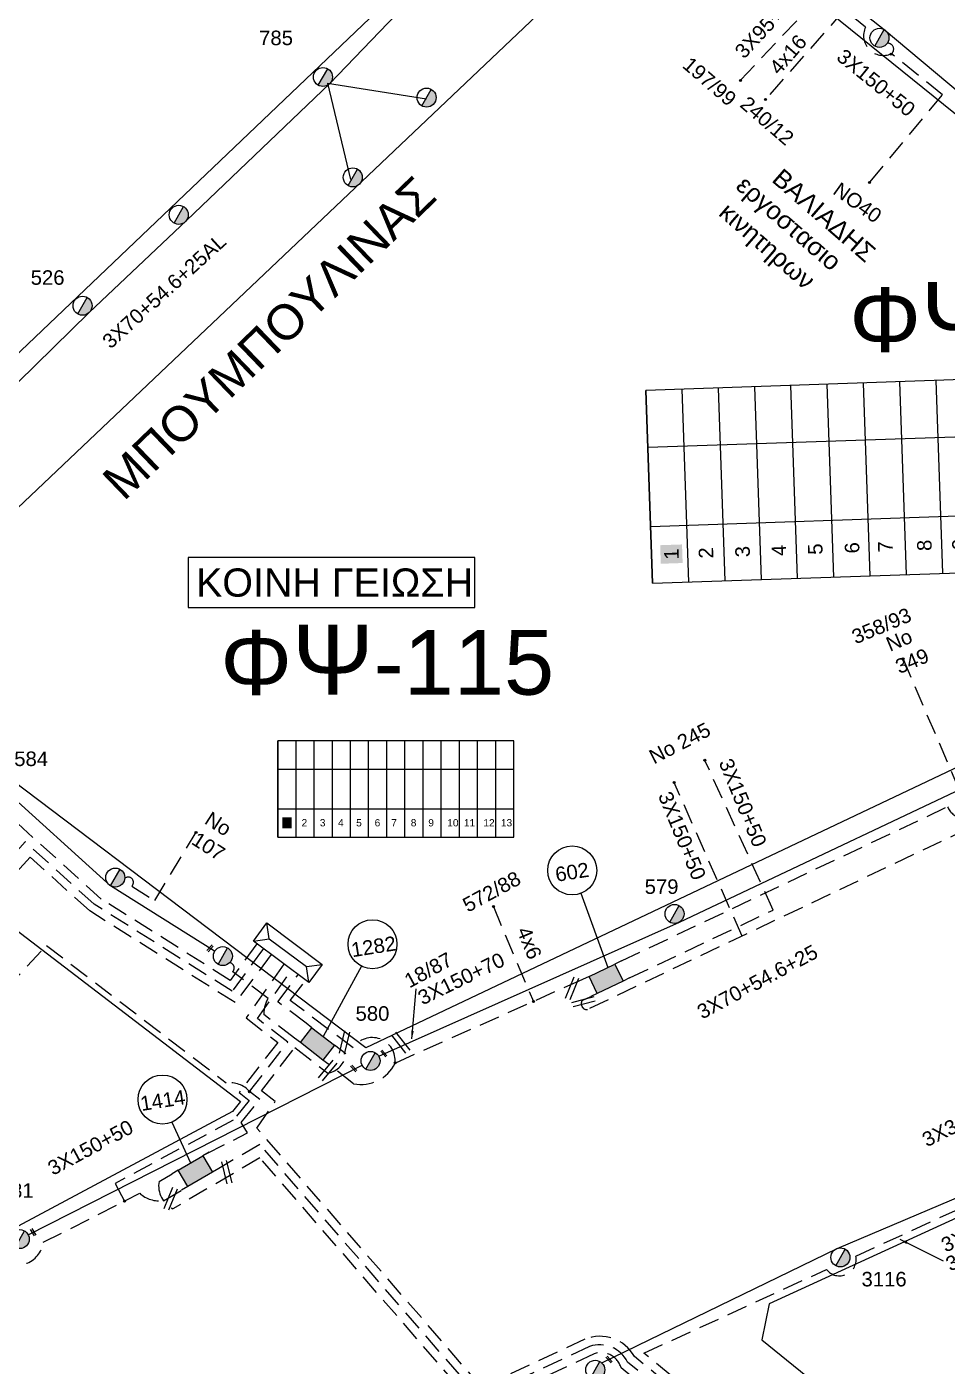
# Model space of a CAD drawing. Header units: millimetres. Extents: x 1421 to 13344, y 800 to 1949.
# Drawn here: x 11545.6 to 11659.7, y 988.6 to 1154.6 of the extents above; entities that cross this region are included whole.
import ezdxf
from ezdxf.enums import TextEntityAlignment as Align

# ---------------------------------------------------------------- set-up
doc = ezdxf.new("R2010")
doc.units = ezdxf.units.MM
doc.linetypes.add('DASHED', pattern=[19.05, 12.7, -6.35])
for name, color, linetype in [('Link Box 4 Διευθύνσεων', 7, 'Continuous'), ('Άγνωστα', 7, 'Continuous'), ('Ασφαλειοκιβώτια Χ.Τ 9 αναχωρήσεων', 7, 'Continuous'), ('Γυμνά εναέρια ΧΤ και ΦΟΠ (3Φ)   4x50+16AL', 7, 'Continuous'), ('Επιγραφές - Σχήματα', 7, 'Continuous'), ('Καλωδια Χ.Τ 3x95+35', 7, 'DASHED'), ('Καλώδια ΧΤ   3x150+50CU', 7, 'DASHED'), ('Καλώδια ΧΤ   3x150+70AL', 7, 'DASHED'), ('Καλώδια ΧΤ   3x150AL+50CU', 7, 'DASHED'), ('Μηχανική τομή', 7, 'Continuous'), ('Στύλος ΦΜ', 7, 'Continuous'), ('Στύλος ΦΜ @ 1', 7, 'Continuous'), ('Συνδέσεις', 7, 'Continuous'), ('Συνεστραμμένα ΧΤ   3x70+54.6+25 AL', 7, 'SYN_LINE'), ('Τομή', 7, 'Continuous'), ('Υποσταθμός πόλεως', 7, 'Continuous'), ('Υπόβαθρο ΔΕΗ', 7, 'Continuous'), ('Υπόγεια καλώδια Παροχών ΧΤ   4x16AL', 7, 'DASHED'), ('Υπόγεια καλώδια Παροχών ΧΤ   4x6', 7, 'DASHED')]:
    doc.layers.add(name, color=color, linetype=linetype)
doc.styles.add('arial', font='ARIAL.TTF')
doc.styles.get("Standard").update_dxf_attribs({"font": 'ARIAL.TTF'})
doc.linetypes.add('SYN_LINE', pattern='A,0.5,-0.0001,["/\\/\\/\\/",Standard,S=0.1,R=0,X=0,Y=-0.05],-0.25', length=0.7501)
doc.dimstyles.new('ISO-25', dxfattribs={"dimtxt": 2.5, "dimasz": 2.5, "dimexe": 1.25, "dimexo": 0.625, "dimtad": 1, "dimtxsty": 'Standard', "dimcen": 2.5, "dimadec": 0, "dimazin": 0, "dimtfac": 1, "dimtmove": 0, "dimatfit": 3, "dimfxl": 1, "dimarcsym": 0})

# ---------------------------------------------------------------- blocks, each defined once
blk = doc.blocks.new('LINK BOX 4 ΑΝΑΧΩΡΗΣΕΩΝ')
at = {"layer": 'Link Box 4 Διευθύνσεων', "ltscale": 40}
blk.add_hatch(color=256, dxfattribs=at).paths.add_polyline_path([(-3.54, 0), (-3.54, -4.67), (3.54, -4.67), (3.54, 0)])
for p, q in [((-3.54, 0), (-5.33, 0)), ((5.33, 0), (3.54, 0)), ((-3.54, -4.67), (-5.33, -4.67)), ((5.33, -4.67), (3.54, -4.67))]:
    blk.add_line(p, q, dxfattribs=at)
blk.add_lwpolyline([(-3.54, -4.67), (-3.54, 0), (3.54, 0), (3.54, -4.67)], close=True, dxfattribs=at)
blk = doc.blocks.new('ΑΣΦΑΛΕΙΟΚΙΒΩΤΙΟ ΥΠΟΣΤΑΘΜΟΥ 9 ΑΝΑΧΩΡΗΣΕΩΝ')
at = {"layer": 'Ασφαλειοκιβώτια Χ.Τ 9 αναχωρήσεων', "ltscale": 40}
for p, q in [((-23.8, 40.36), (24.02, 40.36)), ((-9.72, 40.36), (-9.72, -40.64)), ((9.94, 40.36), (9.94, -40.64)), ((-23.8, 31.36), (24.02, 31.36)), ((-23.8, 22.36), (24.02, 22.36)), ((-23.8, 13.36), (24.02, 13.36)), ((-23.8, 4.36), (24.02, 4.36)), ((-23.8, -4.64), (24.02, -4.64)), ((-23.8, -13.64), (24.02, -13.64)), ((-23.8, -22.64), (24.02, -22.64)), ((-23.8, -31.64), (24.02, -31.64))]:
    blk.add_line(p, q, dxfattribs=at)
at = {"layer": 'Ασφαλειοκιβώτια Χ.Τ 9 αναχωρήσεων'}
blk.add_lwpolyline([(-23.8, -40.64), (24.02, -40.64), (24.02, 40.36), (-23.8, 40.36)], close=True, dxfattribs=at)
for s, p in [('1', (-18.12, 33.62)), ('2', (-18.12, 25.05)), ('3', (-18.12, 15.98)), ('4', (-18.12, 6.96)), ('5', (-18.12, -2.05)), ('6', (-18.12, -11.19)), ('7', (-18.12, -19.43)), ('8', (-18.12, -29.12)), ('9', (-18.12, -37.81))]:
    blk.add_text(s, height=3.6, dxfattribs=at).set_placement(p)
at = {"layer": 'Ασφαλειοκιβώτια Χ.Τ 9 αναχωρήσεων', "ltscale": 40}
for tag, height, p in [('ΟΝΟΜΑ', 5, (-0.16, 44.31)), ('ΚΕΙΜΕΝΟ 1', 2, (17.06, 35.59)), ('ΚΕΙΜΕΝΟ 2', 2, (17.06, 26.88)), ('ΚΕΙΜΕΝΟ 3', 2, (17.06, 17.69)), ('ΚΕΙΜΕΝΟ 4', 2, (17.06, 8.71)), ('ΚΕΙΜΕΝΟ 5', 2, (17.06, -0.13)), ('ΚΕΙΜΕΝΟ 6', 2, (17.06, -9.05)), ('ΚΕΙΜΕΝΟ 7', 2, (17.06, -18.13)), ('ΚΕΙΜΕΝΟ 8', 2, (17.06, -26.85)), ('ΚΕΙΜΕΝΟ 9', 2, (17.06, -35.99)), ('ΣΧ', 2, (-0.1, -42.64))]:
    blk.add_attdef(tag, text='', height=height, dxfattribs=at).set_placement(p, align=Align.MIDDLE_CENTER)
blk = doc.blocks.new('ΥΠΑΡΧΩΝ ΤΣΙΜΕΝΤΕΝΙΟΣ ΣΤΥΛΟΣ')
at = {"layer": 'Στύλος ΦΜ'}
blk.add_hatch(color=7, dxfattribs=at).paths.add_polyline_path([(-1.29, -2.28, 0.574793), (2.62, 0, 0.268822), (1.3, 2.27)])
at = {"layer": 'Στύλος ΦΜ', "color": 7}
blk.add_line((-1.29, -2.28), (1.3, 2.27), dxfattribs=at)
blk.add_circle((0, 0), 2.62, dxfattribs=at)
at = {"layer": 'Στύλος ΦΜ', "flags": 4}
for tag, p in [('ΑΡΙΘΜΟΣ', (-4.68, 8.05)), ('ΤΥΠΟΣ', (-4.91, 3.03))]:
    blk.add_attdef(tag, p, '', height=4, dxfattribs=at)
blk = doc.blocks.new('ΥΠΟΣΤΑΘΜΟΣ ΠΟΛΕΩΣ')
at = {"layer": 'Υποσταθμός πόλεως', "linetype": 'Continuous', "ltscale": 40}
blk.add_lwpolyline([(-8.57, 2.82), (8.57, 2.82), (8.57, -2.82), (-8.57, -2.82)], close=True, dxfattribs=at)
for points in [[(-5.75, 0), (-8.57, 2.82)], [(5.75, 0), (8.57, 2.82)], [(-8.57, -2.82), (-5.75, 0)], [(-5.75, 0), (5.75, 0)], [(8.57, -2.82), (5.75, 0)]]:
    blk.add_lwpolyline(points, dxfattribs=at)
at = {"layer": 'Υποσταθμός πόλεως', "linetype": 'SYN_LINE', "ltscale": 40, "flags": 1}
for tag, p in [('ΜΕΤΑΣΧΗΜΑΤΙΣΜΟΣ', (10.6, 2.39)), ('ΙΣΧΥΣ', (10.58, -0.41)), ('ΑΡΙΘΜΟΣ', (10.7, -3.13))]:
    blk.add_attdef(tag, p, '', height=1.8, dxfattribs=at)
blk = doc.blocks.new('PINAKAKI13ORIZ')
at = {"layer": 'Ασφαλειοκιβώτια Χ.Τ 9 αναχωρήσεων', "ltscale": 40}
for p, q in [((1638.14, 65.2), (1638.14, 77.15)), ((1640.39, 65.2), (1640.39, 77.15)), ((1642.64, 65.2), (1642.64, 77.15)), ((1644.89, 65.2), (1644.89, 77.15)), ((1647.14, 65.2), (1647.14, 77.15)), ((1649.39, 65.2), (1649.39, 77.15)), ((1651.64, 65.2), (1651.64, 77.15)), ((1653.89, 65.2), (1653.89, 77.15)), ((1656.14, 65.2), (1656.14, 77.15)), ((1660.64, 65.2), (1660.64, 77.15)), ((1662.89, 65.2), (1662.89, 77.15)), ((1665.14, 65.2), (1665.14, 77.15)), ((1638.14, 73.63), (1658.39, 73.63)), ((1647.14, 73.62), (1667.39, 73.62)), ((1638.14, 68.72), (1658.39, 68.72)), ((1647.14, 68.7), (1667.39, 68.7))]:
    blk.add_line(p, q, dxfattribs=at)
at = {"layer": 'Ασφαλειοκιβώτια Χ.Τ 9 αναχωρήσεων'}
for points in [[(1649.39, 77.15), (1638.14, 77.15), (1638.14, 65.2), (1649.39, 65.2)], [(1658.39, 65.2), (1658.39, 77.15), (1649.39, 77.15)], [(1667.39, 65.2), (1667.39, 77.15), (1658.39, 77.15)], [(1649.39, 65.2), (1658.39, 65.2)], [(1658.39, 65.2), (1667.39, 65.2)]]:
    blk.add_lwpolyline(points, dxfattribs=at)
for s, p in [('1', (1638.93, 66.53)), ('2', (1641.07, 66.53)), ('3', (1643.34, 66.53)), ('4', (1645.59, 66.53)), ('5', (1647.84, 66.53)), ('6', (1650.13, 66.53)), ('7', (1652.19, 66.53)), ('8', (1654.61, 66.53)), ('9', (1656.78, 66.53)), ('10', (1659.13, 66.53)), ('11', (1661.19, 66.53)), ('12', (1663.61, 66.53)), ('13', (1665.78, 66.53))]:
    blk.add_text(s, height=0.9, dxfattribs=at).set_placement(p)
blk = doc.blocks.new('_ΣΥΝΔΕΣΗ')
at = {"layer": 'Συνδέσεις', "linetype": 'SYN_LINE', "ltscale": 40}
blk.add_hatch(color=256, dxfattribs=at).paths.add_polyline_path([(0.5, -0.01, 1), (-0.5, -0.01, 1)])
at = {"layer": 'Συνδέσεις'}
blk.add_circle((0, -0.01), 0.5, dxfattribs=at)
blk = doc.blocks.new('ΜΗΧΑΝΙΚΗ ΤΟΜΗ')
at = {"layer": 'Μηχανική τομή', "ltscale": 40}
for p, q in [((-1.89, 0.78), (1.89, 0.78)), ((1.89, 0), (-1.89, 0))]:
    blk.add_line(p, q, dxfattribs=at)
blk = doc.blocks.new('ΤΟΜΗ')
at = {"layer": 'Τομή', "ltscale": 40}
for p, q in [((-5.68, 0), (5.68, 0)), ((5.68, -2.33), (-5.68, -2.33))]:
    blk.add_line(p, q, dxfattribs=at)

msp = doc.modelspace()

# ---------------------------------------------------------------- hatches: boundary and pattern name
at = {"layer": 'Άγνωστα'}
for color in [5, 1, 27, 6, 2, 133, 85, 30]:
    msp.add_hatch(color=color, dxfattribs=at).paths.add_polyline_path([(11626.89393, 1088.10093), (11626.81468, 1090.40174), (11624.10524, 1090.30842), (11624.18448, 1088.00761)])
at = {"layer": 'Καλώδια ΧΤ   3x150AL+50CU', "linetype": 'DASHED', "ltscale": 0.2}
h = msp.add_hatch(color=1, dxfattribs=at)
h.dxf.hatch_style = 1
h.paths.add_polyline_path([(11577.28405, 1055.23609), (11578.43514, 1055.23609), (11578.43514, 1056.59161), (11577.28405, 1056.59161)])
h = msp.add_hatch(color=27, dxfattribs=at)
h.dxf.hatch_style = 1
h.paths.add_polyline_path([(11577.28405, 1055.23609), (11578.43514, 1055.23609), (11578.43514, 1056.59161), (11577.28405, 1056.59161)])
h = msp.add_hatch(color=30, dxfattribs=at)
h.dxf.hatch_style = 1
h.paths.add_polyline_path([(11577.28405, 1055.23609), (11578.43514, 1055.23609), (11578.43514, 1056.59161), (11577.28405, 1056.59161)])
h = msp.add_hatch(color=151, dxfattribs=at)
h.dxf.hatch_style = 1
h.paths.add_polyline_path([(11577.28405, 1055.23609), (11578.43514, 1055.23609), (11578.43514, 1056.59161), (11577.28405, 1056.59161)])
h = msp.add_hatch(color=133, dxfattribs=at)
h.dxf.hatch_style = 1
h.paths.add_polyline_path([(11577.28405, 1055.23609), (11578.43514, 1055.23609), (11578.43514, 1056.59161), (11577.28405, 1056.59161)])
h = msp.add_hatch(color=62, dxfattribs=at)
h.dxf.hatch_style = 1
h.paths.add_polyline_path([(11577.28405, 1055.23609), (11578.43514, 1055.23609), (11578.43514, 1056.59161), (11577.28405, 1056.59161)])
h = msp.add_hatch(color=6, dxfattribs=at)
h.dxf.hatch_style = 1
h.paths.add_polyline_path([(11577.28405, 1055.23609), (11578.43514, 1055.23609), (11578.43514, 1056.59161), (11577.28405, 1056.59161)])

# ---------------------------------------------------------------- linework, layer by layer
at = {"layer": 'Άγνωστα', "color": 30}
for points in [[(11582.8814, 1147.55733), (11585.72066, 1135.62257)], [(11582.8814, 1147.55733), (11595.1247, 1145.61477)]]:
    msp.add_lwpolyline(points, dxfattribs=at)
at = {"layer": 'Γυμνά εναέρια ΧΤ και ΦΟΠ (3Φ)   4x50+16AL', "color": 151, "linetype": 'Continuous', "ltscale": 0.2}
msp.add_lwpolyline([(11616.86082, 988.98133), (11646.0475, 1003.15693), (11678.56046, 1016.92884), (11712.5539, 1033.38489), (11739.94244, 1044.98844)], dxfattribs=at)
at = {"layer": 'Γυμνά εναέρια ΧΤ και ΦΟΠ (3Φ)   4x50+16AL', "color": 62, "linetype": 'Continuous', "ltscale": 0.2}
msp.add_lwpolyline([(11545.77884, 1004.8459), (11587.15905, 1025.86191)], dxfattribs=at)
at = {"layer": 'Επιγραφές - Σχήματα', "color": 190}
msp.add_lwpolyline([(11565.61813, 1082.60271), (11601.13039, 1082.60271), (11601.13039, 1088.77744), (11565.61813, 1088.77744)], close=True, dxfattribs=at)
at = {"layer": 'Καλωδια Χ.Τ 3x95+35', "color": 5, "linetype": 'DASHED', "ltscale": 0.2}
msp.add_lwpolyline([(11634.05769, 1147.92116), (11644.29543, 1158.76129)], dxfattribs=at)
at = {"layer": 'Καλώδια ΧΤ   3x150+50CU', "color": 133, "linetype": 'DASHED', "ltscale": 0.2}
msp.add_lwpolyline([(11650.31948, 953.96439), (11656.05169, 961.92153), (11645.5434, 969.49154), (11620.91457, 989.76097, 0.378678034), (11614.78247, 991.91403), (11601.99823, 985.95454), (11574.12971, 1018.07135), (11576.40364, 1021.37395), (11574.69774, 1022.69033), (11578.82967, 1028.0449), (11582.9164, 1024.89132, 0.348264906), (11585.13646, 1027.26989), (11584.44353, 1027.8046)], format="xyb", dxfattribs=at)
at = {"layer": 'Καλώδια ΧΤ   3x150+50CU', "color": 85, "linetype": 'DASHED', "ltscale": 0.2}
msp.add_lwpolyline([(11649.32485, 954.68975), (11654.42744, 961.77289), (11644.89004, 968.64348), (11620.06876, 989.0713, 0.005404072), (11620.06876, 989.0713, 0.374006017), (11615.35875, 991.01247), (11601.72258, 984.63959), (11574.46915, 1016.04754), (11569.3871, 1013.07957)], format="xyb", dxfattribs=at)
at = {"layer": 'Καλώδια ΧΤ   3x150+50CU', "color": 1, "linetype": 'DASHED', "ltscale": 0.2}
msp.add_lwpolyline([(11648.32814, 955.41661), (11652.83343, 961.59444), (11644.23668, 967.79542), (11619.26118, 988.35016, 0.432353796), (11615.93503, 990.11091), (11601.44382, 983.32822), (11574.50371, 1014.37509), (11563.71561, 1008.07475, -0.332248212), (11561.98644, 1011.46041), (11563.60885, 1012.40791)], format="xyb", dxfattribs=at)
at = {"layer": 'Καλώδια ΧΤ   3x150+50CU', "color": 62, "linetype": 'DASHED', "ltscale": 0.2}
msp.add_lwpolyline([(11651.30664, 953.24449), (11657.66842, 962.07559), (11646.19676, 970.3396), (11622.09431, 990.17582), (11644.71993, 1000.54397, 0.784967606), (11648.37019, 1002.21599), (11671.79667, 1012.94663)], format="xyb", dxfattribs=at)
at = {"layer": 'Καλώδια ΧΤ   3x150+70AL', "color": 1, "linetype": 'DASHED', "ltscale": 0.2}
for points in [[(11591.23999, 1026.10883, 0.793479467), (11586.05204, 1028.00652), (11578.26406, 1033.89419), (11580.15455, 1036.39485)], [(11614.50051, 1036.49287), (11591.23999, 1026.10883, -0.344512527), (11586.10257, 1023.57625), (11583.01764, 1025.95678)]]:
    msp.add_lwpolyline(points, format="xyb", dxfattribs=at)
at = {"layer": 'Καλώδια ΧΤ   3x150AL+50CU', "color": 5, "linetype": 'DASHED', "ltscale": 0.2}
msp.add_lwpolyline([(11652.7717, 1151.21941, -0.697503722), (11649.55897, 1154.51413), (11644.29543, 1158.76129)], format="xyb", dxfattribs=at)
for points in [[(11659.09087, 1146.12046), (11652.7717, 1151.21941)], [(11650.11885, 1135.3481), (11659.09087, 1146.12046), (11659.09087, 1146.12046), (11659.09087, 1146.12046)]]:
    msp.add_lwpolyline(points, dxfattribs=at)
at = {"layer": 'Καλώδια ΧΤ   3x150AL+50CU', "color": 30, "linetype": 'DASHED', "ltscale": 0.2}
msp.add_lwpolyline([(11699.91939, 1110.37885), (11705.70936, 1117.338), (11718.44353, 1107.41211, -0.216891354), (11720.49708, 1101.69115), (11727.10522, 1095.63699, -0.9001756), (11726.28648, 1087.35294), (11677.3703, 1064.10222), (11676.14502, 1061.77768), (11615.08192, 1032.75332, -0.60157845), (11614.43646, 1033.87669), (11615.50487, 1034.38601)], format="xyb", dxfattribs=at)
at = {"layer": 'Καλώδια ΧΤ   3x150AL+50CU', "color": 85, "linetype": 'DASHED', "ltscale": 0.2}
msp.add_lwpolyline([(11619.31034, 1038.78576), (11659.73491, 1057.9044, 0.281978332), (11661.43457, 1056.55494), (11674.71262, 1062.86623), (11675.61437, 1064.47773), (11709.69036, 1080.67465), (11725.48592, 1088.90117, 1.070764304), (11726.62388, 1094.35153), (11719.22348, 1101.13153, 0.233414637), (11717.69375, 1106.89069), (11705.88865, 1116.09239), (11700.63775, 1109.78117)], format="xyb", dxfattribs=at)
for points in [[(11654.18107, 1076.306), (11661.75888, 1058.60384), (11661.75888, 1058.60384), (11661.75888, 1058.60384), (11673.09479, 1063.992)], [(11620.3147, 1036.6789), (11638.11892, 1045.09494), (11638.11892, 1045.09494), (11629.61688, 1063.72552)]]:
    msp.add_lwpolyline(points, dxfattribs=at)
at = {"layer": 'Καλώδια ΧΤ   3x150AL+50CU', "color": 30, "linetype": 'DASHED', "ltscale": 0.2}
for points in [[(11574.11767, 1040.91757), (11570.8013, 1036.38321), (11554.83779, 1046.43294), (11539.50405, 1060.30624), (11538.32178, 1061.76265)], [(11634.26014, 1041.86906), (11625.802, 1060.97863)]]:
    msp.add_lwpolyline(points, dxfattribs=at)
at = {"layer": 'Καλώδια ΧΤ   3x150AL+50CU', "color": 27, "linetype": 'DASHED', "ltscale": 0.2}
for points in [[(11557.74528, 1049.02241, -0.983098934), (11558.61197, 1048.05088), (11561.45385, 1046.26179), (11566.58911, 1054.7271)], [(11578.79919, 1029.21201), (11574.98411, 1032.15597, -0.132547641), (11575.50097, 1034.14647), (11571.12561, 1037.45421, 0.598270371), (11570.7537, 1038.57301)]]:
    msp.add_lwpolyline(points, format="xyb", dxfattribs=at)
at = {"layer": 'Καλώδια ΧΤ   3x150AL+50CU', "color": 133, "linetype": 'DASHED', "ltscale": 0.2}
msp.add_lwpolyline([(11574.9245, 1040.31311), (11571.05217, 1035.04658), (11553.93653, 1045.82162), (11545.41253, 1053.53377), (11540.97829, 1048.63275), (11539.05039, 1050.22276), (11536.47907, 1047.89597, 0.590204024), (11530.77721, 1046.77453), (11513.21406, 1031.29876), (11493.43969, 1013.18486), (11478.46247, 999.15144), (11465.45909, 986.07643, 0.432616603), (11463.13728, 981.83073), (11455.26882, 976.20816), (11447.05408, 967.46055, 0.562470654), (11444.34508, 963.47158), (11457.47152, 954.49935), (11465.66085, 958.91638)], format="xyb", dxfattribs=at)
at = {"layer": 'Καλώδια ΧΤ   3x150AL+50CU', "color": 151, "linetype": 'DASHED', "ltscale": 0.2}
msp.add_lwpolyline([(11575.90945, 1039.57519), (11571.44728, 1033.61913), (11571.44728, 1033.61913), (11553.4051, 1044.97748), (11546.01474, 1051.66396), (11541.30748, 1046.46117), (11538.64107, 1048.49887), (11536.40309, 1046.47373, 0.558161575), (11531.50151, 1046.00063), (11513.92428, 1030.51245), (11494.52185, 1012.73927), (11478.3737, 997.60869), (11466.04936, 985.21647, 0.480178176), (11465.01292, 983.64899)], format="xyb", dxfattribs=at)
at = {"layer": 'Καλώδια ΧΤ   3x150AL+50CU', "color": 6, "linetype": 'DASHED', "ltscale": 0.2}
msp.add_lwpolyline([(11537.90464, 1029.72355), (11548.04567, 1040.71659), (11548.04567, 1040.71659), (11548.04567, 1040.71659), (11548.04567, 1040.71659), (11548.04567, 1040.71659), (11548.04567, 1040.71659), (11570.33162, 1023.68537, -0.24703308), (11573.21819, 1022.58996)], format="xyb", dxfattribs=at)
at = {"layer": 'Καλώδια ΧΤ   3x150AL+50CU', "color": 62, "linetype": 'DASHED', "ltscale": 0.2}
msp.add_lwpolyline([(11577.47363, 1038.40334), (11572.78286, 1031.72413), (11576.7077, 1028.69547), (11571.91049, 1022.47878), (11573.18231, 1021.50684), (11571.18544, 1019.03721), (11556.54125, 1011.20965), (11557.70688, 1009.02892)], dxfattribs=at)
at = {"layer": 'Καλώδια ΧΤ   3x150AL+50CU', "color": 6, "linetype": 'DASHED', "ltscale": 0.2}
msp.add_lwpolyline([(11567.82334, 1014.86921), (11572.95594, 1017.47593), (11572.17496, 1018.77855), (11574.4735, 1021.62128), (11573.21819, 1022.58996), (11577.95087, 1028.72304), (11574.17869, 1031.6339), (11578.42976, 1037.68703)], dxfattribs=at)
at = {"layer": 'Καλώδια ΧΤ   3x150AL+50CU', "color": 27, "linetype": 'DASHED', "ltscale": 0.2}
msp.add_lwpolyline([(11580.22509, 1031.05982), (11576.71192, 1033.71576), (11579.2351, 1037.08368)], dxfattribs=at)
at = {"layer": 'Καλώδια ΧΤ   3x150AL+50CU', "color": 62, "linetype": 'DASHED', "ltscale": 0.2}
msp.add_lwpolyline([(11542.08761, 1002.14646, 0.637958539), (11547.64835, 1003.92044), (11559.60033, 1009.99056, 0.216156432), (11562.52679, 1009.07309), (11564.7859, 1010.39243)], format="xyb", dxfattribs=at)
at = {"layer": 'Καλώδια ΧΤ   3x150AL+50CU', "color": 5, "linetype": 'DASHED', "ltscale": 0.2}
msp.add_arc((11652.3325, 1151.79071), 0.72061, 307.5521513, 96.2153062, dxfattribs=at)
at = {"layer": 'Συνεστραμμένα ΧΤ   3x70+54.6+25 AL', "color": 30, "ltscale": 20}
msp.add_lwpolyline([(11514.2582, 1082.31025), (11524.77469, 1091.49618), (11537.84957, 1103.97532), (11553.34612, 1119.16202), (11565.38744, 1130.5628), (11583.1568, 1147.51363), (11615.0153, 1180.69302)], dxfattribs=at)
at = {"layer": 'Συνεστραμμένα ΧΤ   3x70+54.6+25 AL', "color": 5, "linetype": 'SYN_LINE', "ltscale": 20}
msp.add_lwpolyline([(11616.21451, 1180.4325), (11635.69888, 1166.99136), (11651.87794, 1154.20831), (11692.59583, 1120.11165), (11714.7988, 1102.9055), (11725.80303, 1092.82379)], dxfattribs=at)
at = {"layer": 'Συνεστραμμένα ΧΤ   3x70+54.6+25 AL', "color": 27, "linetype": 'SYN_LINE', "ltscale": 20}
for points in [[(11589.23682, 1026.97059), (11626.48629, 1043.59962), (11670.84696, 1064.57981), (11708.01765, 1082.24769), (11726.62272, 1091.93744)], [(11568.88411, 1039.97884), (11555.99056, 1048.0959), (11542.29616, 1060.486)]]:
    msp.add_lwpolyline(points, dxfattribs=at)
at = {"layer": 'Υπόβαθρο ΔΕΗ'}
for points in [[(11438.49113, 1124.13066), (11477.9135, 1184.02909), (11532.49134, 1246.06426), (11613.68452, 1180.02017), (11513.04663, 1084.12019), (11438.49113, 1124.13066)], [(11524.33926, 1075.87382), (11625.73679, 1172.01446), (11696.59297, 1114.84043), (11723.48374, 1092.45949), (11587.63786, 1028.02045), (11524.33926, 1075.87382)], [(11448.60265, 965.49527), (11538.61041, 1046.94292), (11572.09371, 1021.35454), (11571.10613, 1020.13314), (11457.49839, 959.40798), (11448.60265, 965.49527)], [(11614.29136, 1047.17366), (11617.62912, 1037.98431)], [(11637.62309, 996.31171), (11636.70406, 991.83622), (11686.88868, 951.17414), (11761.06441, 1022.78131), (11741.02142, 1043.67393), (11637.62309, 996.31171)], [(11587.08503, 1038.14564), (11582.33431, 1029.43221)], [(11563.59202, 1018.81305), (11565.90945, 1013.75148)]]:
    msp.add_lwpolyline(points, dxfattribs=at)
for centre in [(11613.20444, 1050.00579), (11588.44988, 1040.8548), (11562.41793, 1021.61017)]:
    msp.add_circle(centre, 3.03354, dxfattribs=at)
at = {"layer": 'Υπόγεια καλώδια Παροχών ΧΤ   4x16AL', "color": 5, "linetype": 'DASHED', "ltscale": 0.2}
msp.add_lwpolyline([(11646.9272, 1156.63771), (11637.15629, 1145.55956)], dxfattribs=at)
at = {"layer": 'Υπόγεια καλώδια Παροχών ΧΤ   4x6', "color": 1, "linetype": 'DASHED', "ltscale": 0.2}
msp.add_lwpolyline([(11603.42924, 1045.53051), (11608.38862, 1033.76438), (11608.38862, 1033.76438), (11608.38862, 1033.76438)], dxfattribs=at)

# ---------------------------------------------------------------- block references
at = {"layer": 'Link Box 4 Διευθύνσεων'}
for p, xscale, yscale, zscale, rotation in [((11616.90542, 1037.63932), 0.5, 0.5, 0.5, 25.48758781399976), ((11582.33431, 1029.43221), 0.4999999999999999, 0.4999999999999999, 0.4999999999999999, 322.3438996891022), ((11565.90945, 1013.75148), 0.5, 0.5, 0.5, 30.28530413093706)]:
    msp.add_blockref('LINK BOX 4 ΑΝΑΧΩΡΗΣΕΩΝ', p, dxfattribs=dict(at, xscale=xscale, yscale=yscale, zscale=zscale, rotation=rotation))
at = {"layer": 'Ασφαλειοκιβώτια Χ.Τ 9 αναχωρήσεων', "xscale": 0.4999999999999997, "yscale": 0.4999999999999997, "zscale": 0.4999999999999997, "rotation": 91.97262806557677}
msp.add_blockref('ΑΣΦΑΛΕΙΟΚΙΒΩΤΙΟ ΥΠΟΣΤΑΘΜΟΥ 9 ΑΝΑΧΩΡΗΣΕΩΝ', (11642.91595, 1098.1707), dxfattribs=at)
at = {"layer": 'Επιγραφές - Σχήματα', "linetype": 'Continuous'}
msp.add_blockref('PINAKAKI13ORIZ', (9938.58423, 988.92933), dxfattribs=at)
at = {"layer": 'Μηχανική τομή'}
for p, xscale, yscale, zscale, rotation in [((11568.39735, 1040.28528), 0.249999999999919, 0.249999999999919, 0.249999999999919, 47.90602526329326), ((11589.78363, 1027.23779), 0.2500000000001928, 0.2500000000001928, 0.2500000000001928, 312.6268794242704), ((11586.05837, 1025.41006), 0.2500000000001928, 0.2500000000001928, 0.2500000000001928, 312.6268794242704), ((11546.31504, 1005.11822), 0.2500000000001927, 0.2500000000001927, 0.2500000000001927, 302.174648787477), ((11617.70267, 989.3281), 0.2500000000001928, 0.2500000000001928, 0.2500000000001928, 312.6268794242704)]:
    msp.add_blockref('ΜΗΧΑΝΙΚΗ ΤΟΜΗ', p, dxfattribs=dict(at, xscale=xscale, yscale=yscale, zscale=zscale, rotation=rotation))
at = {"layer": 'Στύλος ΦΜ @ 1', "ltscale": 40}
ref = msp.add_blockref('ΥΠΑΡΧΩΝ ΤΣΙΜΕΝΤΕΝΙΟΣ ΣΤΥΛΟΣ', (11582.30947, 1148.33166), dxfattribs=dict(at, xscale=0.4499999999998181, yscale=0.4499999999998181, zscale=0.4499999999998181))
ref.add_attrib('ΤΥΠΟΣ', '785', (11574.39587, 1152.27848), dxfattribs={"layer": 'Στύλος ΦΜ', "height": 1.8, "flags": 4})
at = {"layer": 'Στύλος ΦΜ @ 1', "ltscale": 40, "xscale": 0.4499999999998181, "yscale": 0.4499999999998181, "zscale": 0.4499999999998181}
for p in [(11651.29238, 1153.18642), (11595.15484, 1145.7754), (11586.00467, 1135.89403), (11564.43142, 1131.25067), (11556.57159, 1049.12037), (11569.90221, 1039.38672)]:
    msp.add_blockref('ΥΠΑΡΧΩΝ ΤΣΙΜΕΝΤΕΝΙΟΣ ΣΤΥΛΟΣ', p, dxfattribs=at)
at = {"layer": 'Στύλος ΦΜ @ 1', "ltscale": 40}
ref = msp.add_blockref('ΥΠΑΡΧΩΝ ΤΣΙΜΕΝΤΕΝΙΟΣ ΣΤΥΛΟΣ', (11552.51007, 1119.99157), dxfattribs=dict(at, xscale=0.4499999999998181, yscale=0.4499999999998181, zscale=0.4499999999998181))
ref.add_attrib('ΤΥΠΟΣ', '526', (11546.08048, 1122.57931), dxfattribs={"layer": 'Στύλος ΦΜ', "height": 1.8, "flags": 4})
ref = msp.add_blockref('ΥΠΑΡΧΩΝ ΤΣΙΜΕΝΤΕΝΙΟΣ ΣΤΥΛΟΣ', (11542.2939, 1060.48729), dxfattribs=dict(at, xscale=0.4499999999998181, yscale=0.4499999999998181, zscale=0.4499999999998181))
ref.add_attrib('ΤΥΠΟΣ', '584', (11544.04151, 1062.93894), dxfattribs={"layer": 'Στύλος ΦΜ', "height": 1.8, "flags": 4})
ref = msp.add_blockref('ΥΠΑΡΧΩΝ ΤΣΙΜΕΝΤΕΝΙΟΣ ΣΤΥΛΟΣ', (11625.89037, 1044.6155), dxfattribs=dict(at, xscale=0.4499999999998181, yscale=0.4499999999998181, zscale=0.4499999999998181))
ref.add_attrib('ΤΥΠΟΣ', '579', (11622.18503, 1047.09738), dxfattribs={"layer": 'Στύλος ΦΜ', "height": 1.8, "flags": 4})
ref = msp.add_blockref('ΥΠΑΡΧΩΝ ΤΣΙΜΕΝΤΕΝΙΟΣ ΣΤΥΛΟΣ', (11588.20915, 1026.39523), dxfattribs=dict(at, xscale=0.4499999999998181, yscale=0.4499999999998181, zscale=0.4499999999998181))
ref.add_attrib('ΤΥΠΟΣ', '580', (11586.34831, 1031.37614), dxfattribs={"layer": 'Στύλος ΦΜ', "height": 1.8, "flags": 4})
ref = msp.add_blockref('ΥΠΑΡΧΩΝ ΤΣΙΜΕΝΤΕΝΙΟΣ ΣΤΥΛΟΣ', (11544.72795, 1004.31414), dxfattribs=dict(at, xscale=0.4499999999998181, yscale=0.4499999999998181, zscale=0.4499999999998181))
ref.add_attrib('ΤΥΠΟΣ', '981', (11542.25468, 1009.43588), dxfattribs={"layer": 'Στύλος ΦΜ', "height": 1.8, "flags": 4})
ref = msp.add_blockref('ΥΠΑΡΧΩΝ ΤΣΙΜΕΝΤΕΝΙΟΣ ΣΤΥΛΟΣ', (11646.44523, 1002.04835), dxfattribs=dict(at, xscale=0.4499999999998181, yscale=0.4499999999998181, zscale=0.4499999999998181))
ref.add_attrib('ΤΥΠΟΣ', '3116', (11649.06416, 998.45156), dxfattribs={"layer": 'Στύλος ΦΜ', "height": 1.8, "flags": 4})
ref = msp.add_blockref('ΥΠΑΡΧΩΝ ΤΣΙΜΕΝΤΕΝΙΟΣ ΣΤΥΛΟΣ', (11616.06297, 988.11497), dxfattribs=dict(at, xscale=0.4499999999998181, yscale=0.4499999999998181, zscale=0.4499999999998181))
ref.add_attrib('ΤΥΠΟΣ', '3146', (11612.34066, 982.26346), dxfattribs={"layer": 'Στύλος ΦΜ', "height": 1.8, "flags": 4})
at = {"layer": 'Συνδέσεις', "xscale": 0.25, "yscale": 0.25, "zscale": 0.25}
for p in [(11652.74488, 1151.17235), (11634.074, 1147.90312), (11637.15629, 1145.55956), (11650.06387, 1135.27033), (11654.21173, 1076.23438), (11629.64754, 1063.65391), (11625.83273, 1060.90685), (11566.57509, 1054.72145), (11603.44154, 1045.5264), (11608.40093, 1033.76027), (11591.24995, 1026.15393), (11573.21877, 1022.58552), (11557.71344, 1009.01665)]:
    msp.add_blockref('_ΣΥΝΔΕΣΗ', p, dxfattribs=at)
at = {"layer": 'Τομή'}
for p, xscale, yscale, zscale, rotation in [((11613.44699, 1035.28455), 0.2499999999998873, 0.2499999999998873, 0.2499999999998873, 248.1909067709115), ((11614.53831, 1034.01085), 0.2499999999998874, 0.2499999999998874, 0.2499999999998874, 14.57460172695678), ((11585.26801, 1028.59925), 0.2499999999999669, 0.2499999999999669, 0.2499999999999669, 256.3361018303423), ((11592.18279, 1028.84764), 0.2499999999999669, 0.2499999999999669, 0.2499999999999669, 308.1680509152084), ((11583.10873, 1025.02931), 0.2499999999999669, 0.2499999999999669, 0.2499999999999669, 229.8200856836066), ((11570.66209, 1012.66286), 0.2499999999998873, 0.2499999999998873, 0.2499999999998873, 283.9646203513091), ((11563.69732, 1009.20099), 0.2499999999998873, 0.2499999999998873, 0.2499999999998873, 248.1909067709115)]:
    msp.add_blockref('ΤΟΜΗ', p, dxfattribs=dict(at, xscale=xscale, yscale=yscale, zscale=zscale, rotation=rotation))
at = {"layer": 'Υποσταθμός πόλεως', "xscale": 0.5, "yscale": 0.5, "zscale": 0.5, "rotation": 323.1601030687731}
msp.add_blockref('ΥΠΟΣΤΑΘΜΟΣ ΠΟΛΕΩΣ', (11577.95414, 1039.80227), dxfattribs=at)

# ---------------------------------------------------------------- texts
at = {"ltscale": 40, "attachment_point": 1, "style": 'arial'}
for s, insert, char_height, width, rotation in [('{\\H1.083x;MΠOYMΠOYΛINAΣ}', (11554.61976, 1098.78256), 4, 64.8866414, 43.9530043), ('{\\H1.083x;εργοστασιο}', (11634.82186, 1136.29539), 2.0776363, 33.70271, 318.9379338), ('{\\H1.083x;ΒΑΛΙΑΔΗΣ}', (11639.28944, 1137.15959), 2.0776363, 33.70271, 318.9379338), ('{\\H1.083x;κινητηρων}', (11632.697, 1132.98262), 2.0776363, 33.70271, 318.9379338)]:
    msp.add_mtext(s, dxfattribs=dict(at, insert=insert, char_height=char_height, width=width, rotation=rotation))
at = {"layer": 'Άγνωστα', "color": 7, "char_height": 1.8, "attachment_point": 1}
for s, width, gutter_width, insert, rotation in [('3X95+35', 1.8, 12.5, (11633.1913, 1151.70555), 47.1165333), ('4x16', 1.8, 12.5, (11637.4876, 1149.6527), 49.1403811), ('197/99', 1.8, 12.5, (11627.91554, 1150.97156), 319.1979091), ('3X150+50', 1.8, 12.5, (11646.9689, 1151.9628), 320.8889422), ('240/12', 1.8, 12.5, (11635.04251, 1146.10589), 319.1979091), ('NO40', 1.8, 12.5, (11646.43055, 1135.41149), 324.3848169), ('358/93', 1.8, 2.0013, (11647.642, 1079.672), 22.6833078), ('Νο 245', 16.6183982, 12.5, (11622.51574, 1064.73326), 27.1728445), ('3X150+50', 1.8, 12.5, (11633.00359, 1064.07548), 292.28976), ('3X150+50', 1.8, 12.5, (11625.4789, 1059.98332), 292.28976), ('602', 1.8, 12.5, (11610.97779, 1050.36452), 9.0165632), ('572/88', 1.8, 12.5, (11599.40897, 1046.33608), 28.5360409), ('4x6', 1.8, 12.5, (11607.95986, 1043.23883), 292.28976), ('1282', 1.8, 12.5, (11585.67961, 1041.02049), 9.0165632), ('3X70+54.6+25', 1.8, 12.5, (11628.46175, 1033.09865), 28.2324888), ('18/87', 1.8, 12.5, (11592.17208, 1036.95018), 28.5360409), ('3X150+70', 1.8, 12.5, (11593.85811, 1034.88995), 25.8314824), ('1414', 1.8, 12.5, (11559.54018, 1021.96109), 9.0165632), ('3X38+23+13', 1.8, 12.5, (11656.35402, 1017.28452), 26.6279846), ('3X150+50', 1.8, 12.5, (11547.97882, 1013.73183), 28.2476678), ('3X150+50', 1.8, 12.5, (11658.71147, 1004.25416), 25.0823595), ('3-105391', 1.8, 12.5, (11659.2843, 1001.90486), 25.0823595)]:
    msp.add_mtext_dynamic_manual_height_columns(s, width=width, gutter_width=gutter_width, heights=[0.04535], dxfattribs=dict(at, insert=insert, rotation=rotation))
at = {"layer": 'Άγνωστα', "color": 7}
note = msp.add_mtext_dynamic_manual_height_columns('Νο ', width=1.8, gutter_width=2.0013, heights=[0.04535, 0], dxfattribs=dict(at, insert=(11648.38749, 1077.28777), char_height=1.8, attachment_point=1, rotation=22.6833078))
for column, words in zip(note.columns.linked_columns, ['349']):
    column.text = words
note = msp.add_mtext_dynamic_manual_height_columns('No ', width=1.8, gutter_width=1.55377, heights=[0.04535, 0], dxfattribs=dict(at, insert=(11565.63379, 1059.21097), char_height=1.8, attachment_point=1, rotation=327.4246137))
for column, words in zip(note.columns.linked_columns, ['107']):
    column.text = words
at = {"layer": 'Επιγραφές - Σχήματα', "color": 190, "insert": (11566.57217, 1087.43034), "char_height": 3.5, "width": 35.1310908, "attachment_point": 1}
msp.add_mtext('KOINH ΓΕΙΩΣΗ', dxfattribs=at)
at = {"layer": 'Συνεστραμμένα ΧΤ   3x70+54.6+25 AL', "color": 7, "insert": (11554.774, 1115.88404), "char_height": 1.8, "attachment_point": 1, "rotation": 42.2541313}
msp.add_mtext_dynamic_manual_height_columns('3X70+54.6+25AL', width=1.8, gutter_width=12.5, heights=[0.04535], dxfattribs=at)
at = {"layer": 'Υπόβαθρο ΔΕΗ', "char_height": 8, "attachment_point": 1}
for s, insert in [('Φ{\\H1.0833x;Ψ}-84', (11647.53233, 1122.92317)), ('Φ{\\H1.0833x;Ψ}-115', (11569.56802, 1080.44818))]:
    msp.add_mtext_dynamic_manual_height_columns(s, width=84.657329, gutter_width=12.5, heights=[0], dxfattribs=dict(at, insert=insert))

# ---------------------------------------------------------------- leaders
at = {"layer": 'Επιγραφές - Σχήματα', "ltscale": 40}
for points in [[(11593.32545, 1029.13415), (11593.85811, 1035.31492)], [(11653.79903, 1004.29658), (11659.19335, 1001.60909)]]:
    msp.add_leader(points, dimstyle='ISO-25', override={"dimasz": 1, "dimtad": 0}, dxfattribs=at)

doc.saveas('drawing.dxf')
